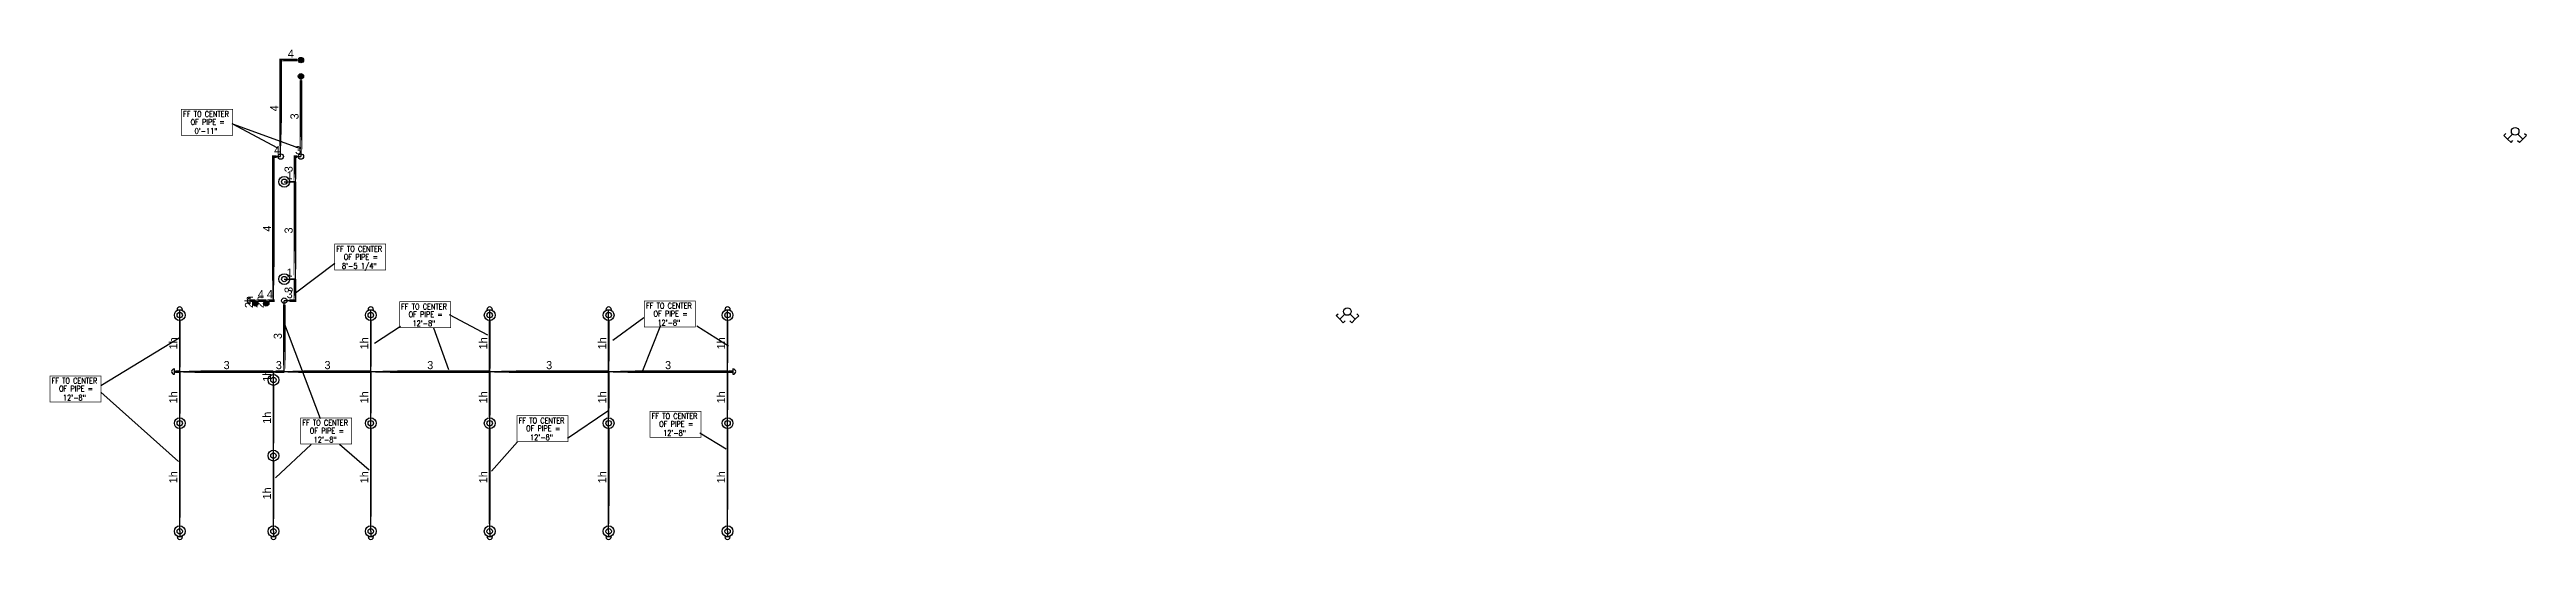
# Model space of a CAD drawing. Header units: inches. Extents: x -3169 to -419, y 63 to 607.
import ezdxf
from ezdxf.enums import TextEntityAlignment as Align

# ---------------------------------------------------------------- set-up
doc = ezdxf.new("R2010")
doc.units = ezdxf.units.IN
doc.header["$MEASUREMENT"] = 0
for name, color, linetype in [('Coordination', 1, 'Continuous'), ('HEADUP', 1, 'Continuous'), ('PIPEBL', 1, 'Continuous'), ('pipemn', 1, 'Continuous'), ('PIPESPC', 1, 'Continuous'), ('spk-cap', 1, 'Continuous'), ('spk-det_misc', 1, 'Continuous'), ('spk-pipedrop', 1, 'Continuous'), ('spk-piperise', 1, 'Continuous'), ('TIDYPIPE', 1, 'Continuous')]:
    doc.layers.add(name, color=color, linetype=linetype)
doc.styles.add('PDA1', font='ROMAND', dxfattribs={"width": 0.755})
doc.styles.add('PIPE', font='PIPE.SHX')

# ---------------------------------------------------------------- blocks, each defined once
blk = doc.blocks.new('deviceg')
at = {"linetype": 'Continuous'}
for p, q in [((-8.6, 8.6), (-12.5, 4.7)), ((-12.5, 4.7), (-10.4, 2.6)), ((-8.6, 8.6), (-4.7, 12.5)), ((-8.6, 8.6), (-3, 3)), ((-4.7, 12.5), (-2.6, 10.4)), ((4.6, 12.5), (2.5, 10.3)), ((3, 3), (8.6, 8.6)), ((8.6, 8.6), (4.6, 12.5)), ((8.6, 8.6), (12.5, 4.6)), ((12.5, 4.6), (10.3, 2.5))]:
    blk.add_line(p, q, dxfattribs=at)
blk.add_circle((0, 0), 4.22, dxfattribs=at)
blk = doc.blocks.new('drop')
blk.add_circle((0, 0), 3)
for points in [[(0, 3), (-2.5, -1.6), (-2.6, 1.4)], [(0, 3), (-2.5, -1.6), (2.5, -1.6)], [(2.5, -1.6), (0, 3), (2.6, 1.5)], [(2.5, -1.6), (-2.5, -1.6), (0, -3)]]:
    blk.add_solid(points)
blk = doc.blocks.new('SPRIG1')
for radius in [6, 3]:
    blk.add_circle((0, 0), radius)
blk = doc.blocks.new('rise')
blk.add_circle((0, 0), 3)
blk = doc.blocks.new('CAP')
blk.add_line((0, 3), (0, -3))
blk.add_arc((0, 0), 3, 270, 90)
blk = doc.blocks.new('PIPESPC')
at = {"layer": 'PIPESPC', "style": 'PIPE', "width": 0.9}
blk.add_attdef('SIZE', text='', height=9, dxfattribs=at).set_placement((0, 4), align=Align.CENTER)
at = {"layer": 'PIPESPC', "style": 'PIPE', "flags": 1}
blk.add_attdef('SCHED', (25.3, 3.9), '', height=9, dxfattribs=at)

msp = doc.modelspace()

# ---------------------------------------------------------------- linework, layer by layer
at = {"layer": 'Coordination'}
for p, q in [((-2915, 496.9), (-2965.9, 524.2)), ((-2890.9, 496.8), (-2965.2, 523.5)), ((-2895.7, 336.6), (-2851.9, 369.4)), ((-2681.9, 289.5), (-2724.5, 312.1)), ((-2543.4, 284), (-2508.9, 309.1)), ((-3024.8, 286), (-3111.5, 233.1)), ((-2907.6, 301.7), (-2868, 196.8)), ((-2807.7, 280.5), (-2779.1, 299.3)), ((-2725.4, 251.1), (-2742, 297.2)), ((-2510.1, 250.3), (-2490.1, 300.6)), ((-2450, 299.7), (-2415.1, 277.6)), ((-3025.5, 149.1), (-3111.6, 226)), ((-2548.9, 205), (-2593.7, 174.7)), ((-2917.7, 131), (-2878, 167.9)), ((-2813.7, 139.4), (-2846.6, 167.9)), ((-2678.1, 138.5), (-2649.1, 170.9)), ((-2417.6, 162.8), (-2446.6, 180.7))]:
    msp.add_line(p, q, dxfattribs=at)
at = {"layer": 'Coordination', "const_width": 0.75}
for points in [[(-3022.1, 540.2), (-3022.1, 511.3), (-2965.4, 511.3), (-2965.4, 540.2), (-3022.1, 540.2)], [(-2852, 390.5), (-2852, 361.7), (-2795.4, 361.7), (-2795.4, 390.5), (-2852, 390.5)], [(-2780.1, 326.5), (-2780.1, 297.7), (-2723.5, 297.7), (-2723.5, 326.5), (-2780.1, 326.5)], [(-2508.3, 327.3), (-2508.3, 298.4), (-2451.7, 298.4), (-2451.7, 327.3), (-2508.3, 327.3)], [(-3168.1, 244), (-3168.1, 215.2), (-3111.5, 215.2), (-3111.5, 244), (-3168.1, 244)], [(-2889.9, 197.4), (-2889.9, 168.5), (-2833.2, 168.5), (-2833.2, 197.4), (-2889.9, 197.4)], [(-2649.7, 200), (-2649.7, 171.1), (-2593.1, 171.1), (-2593.1, 200), (-2649.7, 200)], [(-2502, 204.9), (-2502, 176), (-2445.4, 176), (-2445.4, 204.9), (-2502, 204.9)]]:
    msp.add_lwpolyline(points, dxfattribs=at)
at = {"layer": 'PIPEBL'}
for p, q in [((-2908, 459.7), (-2896, 459.7)), ((-2908, 351.7), (-2896, 351.7)), ((-3024, 311.7), (-3024, 317.7)), ((-3024, 249), (-3024, 311.7)), ((-2812, 311.7), (-2812, 317.7)), ((-2812, 249), (-2812, 311.7)), ((-2680, 311.7), (-2680, 317.7)), ((-2680, 249), (-2680, 311.7)), ((-2548, 311.7), (-2548, 317.7)), ((-2548, 249), (-2548, 311.7)), ((-2416, 311.7), (-2416, 317.7)), ((-2416, 249), (-2416, 311.7)), ((-3024, 191.7), (-3024, 249)), ((-2920, 239.7), (-2920, 249)), ((-2812, 191.7), (-2812, 249)), ((-2680, 191.7), (-2680, 249)), ((-2548, 191.7), (-2548, 249)), ((-2416, 191.7), (-2416, 249)), ((-2920, 155.7), (-2920, 239.7)), ((-3024, 71.7), (-3024, 191.7)), ((-2812, 71.7), (-2812, 191.7)), ((-2680, 71.7), (-2680, 191.7)), ((-2548, 71.7), (-2548, 191.7)), ((-2416, 71.7), (-2416, 191.7)), ((-2920, 71.7), (-2920, 155.7)), ((-3024, 71.7), (-3024, 65.7)), ((-2920, 71.7), (-2920, 65.7)), ((-2812, 71.7), (-2812, 65.7)), ((-2680, 71.7), (-2680, 65.7)), ((-2548, 71.7), (-2548, 65.7)), ((-2416, 71.7), (-2416, 65.7))]:
    msp.add_line(p, q, dxfattribs=at)
at = {"layer": 'pipemn', "color": 5}
for p, q in [((-2912, 487.7), (-2912, 594.8)), ((-2889.5, 594.8), (-2912, 594.8)), ((-2920, 327.7), (-2920, 487.7)), ((-2920, 487.7), (-2912, 487.7)), ((-2940, 327.7), (-2946, 327.7)), ((-2940, 327.7), (-2928, 327.7)), ((-2940, 327.7), (-2940, 324.7)), ((-2928, 327.7), (-2920, 327.7)), ((-2928, 327.7), (-2928, 324.7))]:
    msp.add_line(p, q, dxfattribs=at)
at = {"layer": 'pipemn'}
for p, q in [((-2889.5, 576.8), (-2889.5, 487.7)), ((-2896, 487.7), (-2889.5, 487.7)), ((-2896, 487.7), (-2896, 459.7)), ((-2896, 459.7), (-2896, 351.7)), ((-2896, 351.7), (-2896, 327.7)), ((-2896, 327.7), (-2908, 327.7)), ((-2908, 249), (-2908, 327.7)), ((-3030, 249), (-3024, 249)), ((-3024, 249), (-2920, 249)), ((-2920, 249), (-2908, 249)), ((-2908, 249), (-2812, 249)), ((-2812, 249), (-2680, 249)), ((-2680, 249), (-2548, 249)), ((-2548, 249), (-2416, 249)), ((-2416, 249), (-2410, 249))]:
    msp.add_line(p, q, dxfattribs=at)
at = {"layer": 'TIDYPIPE', "color": 1}
for points, const_width in [([(-2913.5, 594.8), (-2894, 594.8)], 3), ([(-2912, 492.2), (-2912, 596.3)], 3), ([(-2889.5, 492.2), (-2889.5, 572.3)], 3), ([(-2921.5, 487.7), (-2916.5, 487.7)], 3), ([(-2920, 326.2), (-2920, 489.2)], 3), ([(-2897.5, 487.7), (-2894, 487.7)], 3), ([(-2896, 459.7), (-2896, 489.2)], 3), ([(-2902, 459.7), (-2896, 459.7)], 2), ([(-2896, 351.7), (-2896, 459.7)], 3), ([(-2902, 351.7), (-2896, 351.7)], 2), ([(-2896, 326.2), (-2896, 351.7)], 3), ([(-3024, 249), (-3024, 305.7)], 2), ([(-2946, 327.7), (-2940, 327.7)], 3), ([(-2940, 327.7), (-2928, 327.7)], 3), ([(-2928, 327.7), (-2918.5, 327.7)], 3), ([(-2908, 249), (-2908, 323.2)], 3), ([(-2903.5, 327.7), (-2894.5, 327.7)], 3), ([(-2812, 249), (-2812, 305.7)], 2), ([(-2680, 249), (-2680, 305.7)], 2), ([(-2548, 249), (-2548, 305.7)], 2), ([(-2416, 249), (-2416, 305.7)], 2), ([(-3030, 249), (-3024, 249)], 3), ([(-3024, 249), (-2920, 249)], 3), ([(-3024, 197.7), (-3024, 249)], 2), ([(-2920, 249), (-2908, 249)], 3), ([(-2920, 245.7), (-2920, 249)], 2), ([(-2908, 249), (-2812, 249)], 3), ([(-2812, 249), (-2680, 249)], 3), ([(-2812, 197.7), (-2812, 249)], 2), ([(-2680, 249), (-2548, 249)], 3), ([(-2680, 197.7), (-2680, 249)], 2), ([(-2548, 249), (-2416, 249)], 3), ([(-2548, 197.7), (-2548, 249)], 2), ([(-2416, 249), (-2410, 249)], 3), ([(-2416, 197.7), (-2416, 249)], 2), ([(-2920, 161.7), (-2920, 233.7)], 2), ([(-3024, 77.7), (-3024, 185.7)], 2), ([(-2812, 77.7), (-2812, 185.7)], 2), ([(-2680, 77.7), (-2680, 185.7)], 2), ([(-2548, 77.7), (-2548, 185.7)], 2), ([(-2416, 77.7), (-2416, 185.7)], 2), ([(-2920, 77.7), (-2920, 149.7)], 2)]:
    msp.add_lwpolyline(points, close=True, dxfattribs=dict(at, const_width=const_width))

# ---------------------------------------------------------------- block references
at = {"layer": 'HEADUP'}
for p in [(-2908, 459.7), (-2908, 351.7), (-3024, 311.7), (-2812, 311.7), (-2680, 311.7), (-2548, 311.7), (-2416, 311.7), (-2920, 239.7), (-3024, 191.7), (-2812, 191.7), (-2680, 191.7), (-2548, 191.7), (-2416, 191.7), (-2920, 155.7), (-3024, 71.7), (-2920, 71.7), (-2812, 71.7), (-2680, 71.7), (-2548, 71.7), (-2416, 71.7)]:
    msp.add_blockref('SPRIG1', p, dxfattribs=at)
at = {"layer": 'PIPESPC'}
ref = msp.add_blockref('PIPESPC', (-2900.7, 594.8), dxfattribs=at)
ref.add_attrib('SIZE', '4', dxfattribs={"color": 0, "height": 9, "style": 'PIPE'}).set_placement((-2900.7, 594.8), align=Align.BOTTOM_CENTER)
ref = msp.add_blockref('PIPESPC', (-2912, 541.3), dxfattribs=dict(at, rotation=89.99999999998249))
ref.add_attrib('SIZE', '4', dxfattribs={"color": 0, "height": 9, "rotation": 90, "style": 'PIPE'}).set_placement((-2912, 541.3), align=Align.BOTTOM_CENTER)
ref = msp.add_blockref('PIPESPC', (-2889.5, 532.3), dxfattribs=dict(at, rotation=90))
ref.add_attrib('SIZE', '3', dxfattribs={"color": 0, "height": 9, "rotation": 90, "style": 'PIPE'}).set_placement((-2889.5, 532.3), align=Align.BOTTOM_CENTER)
ref = msp.add_blockref('PIPESPC', (-2916, 487.7), dxfattribs=at)
ref.add_attrib('SIZE', '4', dxfattribs={"color": 0, "height": 9, "style": 'PIPE'}).set_placement((-2916, 487.7), align=Align.BOTTOM_CENTER)
ref = msp.add_blockref('PIPESPC', (-2892.7, 487.7), dxfattribs=at)
ref.add_attrib('SIZE', '3', dxfattribs={"color": 0, "height": 9, "style": 'PIPE'}).set_placement((-2892.7, 487.7), align=Align.BOTTOM_CENTER)
ref = msp.add_blockref('PIPESPC', (-2896, 473.7), dxfattribs=dict(at, rotation=90))
ref.add_attrib('SIZE', '3', dxfattribs={"color": 0, "height": 9, "rotation": 90, "style": 'PIPE'}).set_placement((-2896, 473.7), align=Align.BOTTOM_CENTER)
ref = msp.add_blockref('PIPESPC', (-2902, 459.7), dxfattribs=at)
ref.add_attrib('SIZE', '1', dxfattribs={"color": 0, "height": 9, "style": 'PIPE'}).set_placement((-2902, 459.7), align=Align.BOTTOM_CENTER)
ref = msp.add_blockref('PIPESPC', (-2920, 407.7), dxfattribs=dict(at, rotation=90))
ref.add_attrib('SIZE', '4', dxfattribs={"color": 0, "height": 9, "rotation": 90, "style": 'PIPE'}).set_placement((-2920, 407.7), align=Align.BOTTOM_CENTER)
ref = msp.add_blockref('PIPESPC', (-2896, 405.7), dxfattribs=dict(at, rotation=90))
ref.add_attrib('SIZE', '3', dxfattribs={"color": 0, "height": 9, "rotation": 90, "style": 'PIPE'}).set_placement((-2896, 405.7), align=Align.BOTTOM_CENTER)
ref = msp.add_blockref('PIPESPC', (-2902, 351.7), dxfattribs=at)
ref.add_attrib('SIZE', '1', dxfattribs={"color": 0, "height": 9, "style": 'PIPE'}).set_placement((-2902, 351.7), align=Align.BOTTOM_CENTER)
ref = msp.add_blockref('PIPESPC', (-2940, 326.2), dxfattribs=dict(at, rotation=90))
ref.add_attrib('SIZE', '2h', dxfattribs={"color": 0, "height": 9, "rotation": 90, "style": 'PIPE'}).set_placement((-2940, 326.2), align=Align.BOTTOM_CENTER)
ref = msp.add_blockref('PIPESPC', (-2928, 326.2), dxfattribs=dict(at, rotation=90))
ref.add_attrib('SIZE', '2h', dxfattribs={"color": 0, "height": 9, "rotation": 90, "style": 'PIPE'}).set_placement((-2928, 326.2), align=Align.BOTTOM_CENTER)
ref = msp.add_blockref('PIPESPC', (-2934, 327.7), dxfattribs=at)
ref.add_attrib('SIZE', '4', dxfattribs={"color": 0, "height": 9, "style": 'PIPE'}).set_placement((-2934, 327.7), align=Align.BOTTOM_CENTER)
ref = msp.add_blockref('PIPESPC', (-2924, 327.7), dxfattribs=at)
ref.add_attrib('SIZE', '4', dxfattribs={"color": 0, "height": 9, "style": 'PIPE'}).set_placement((-2924, 327.7), align=Align.BOTTOM_CENTER)
ref = msp.add_blockref('PIPESPC', (-2896, 339.7), dxfattribs=dict(at, rotation=90))
ref.add_attrib('SIZE', '3', dxfattribs={"color": 0, "height": 9, "rotation": 90, "style": 'PIPE'}).set_placement((-2896, 339.7), align=Align.BOTTOM_CENTER)
ref = msp.add_blockref('PIPESPC', (-2902, 327.7), dxfattribs=at)
ref.add_attrib('SIZE', '3', dxfattribs={"color": 0, "height": 9, "style": 'PIPE'}).set_placement((-2902, 327.7), align=Align.BOTTOM_CENTER)
ref = msp.add_blockref('PIPESPC', (-3024, 280.4), dxfattribs=dict(at, rotation=90))
ref.add_attrib('SIZE', '1h', dxfattribs={"color": 0, "height": 9, "rotation": 90, "style": 'PIPE'}).set_placement((-3024, 280.4), align=Align.BOTTOM_CENTER)
ref = msp.add_blockref('PIPESPC', (-2908, 288.4), dxfattribs=dict(at, rotation=90))
ref.add_attrib('SIZE', '3', dxfattribs={"color": 0, "height": 9, "rotation": 90, "style": 'PIPE'}).set_placement((-2908, 288.4), align=Align.BOTTOM_CENTER)
ref = msp.add_blockref('PIPESPC', (-2812, 280.4), dxfattribs=dict(at, rotation=90))
ref.add_attrib('SIZE', '1h', dxfattribs={"color": 0, "height": 9, "rotation": 90, "style": 'PIPE'}).set_placement((-2812, 280.4), align=Align.BOTTOM_CENTER)
ref = msp.add_blockref('PIPESPC', (-2680, 280.4), dxfattribs=dict(at, rotation=90))
ref.add_attrib('SIZE', '1h', dxfattribs={"color": 0, "height": 9, "rotation": 90, "style": 'PIPE'}).set_placement((-2680, 280.4), align=Align.BOTTOM_CENTER)
ref = msp.add_blockref('PIPESPC', (-2548, 280.4), dxfattribs=dict(at, rotation=90))
ref.add_attrib('SIZE', '1h', dxfattribs={"color": 0, "height": 9, "rotation": 90, "style": 'PIPE'}).set_placement((-2548, 280.4), align=Align.BOTTOM_CENTER)
ref = msp.add_blockref('PIPESPC', (-2416, 280.4), dxfattribs=dict(at, rotation=90))
ref.add_attrib('SIZE', '1h', dxfattribs={"color": 0, "height": 9, "rotation": 90, "style": 'PIPE'}).set_placement((-2416, 280.4), align=Align.BOTTOM_CENTER)
ref = msp.add_blockref('PIPESPC', (-2972, 249), dxfattribs=at)
ref.add_attrib('SIZE', '3', dxfattribs={"color": 0, "height": 9, "style": 'PIPE'}).set_placement((-2972, 249), align=Align.BOTTOM_CENTER)
ref = msp.add_blockref('PIPESPC', (-2920, 244.4), dxfattribs=dict(at, rotation=90))
ref.add_attrib('SIZE', '1h', dxfattribs={"color": 0, "height": 9, "rotation": 90, "style": 'PIPE'}).set_placement((-2920, 244.4), align=Align.BOTTOM_CENTER)
ref = msp.add_blockref('PIPESPC', (-2914, 249), dxfattribs=at)
ref.add_attrib('SIZE', '3', dxfattribs={"color": 0, "height": 9, "style": 'PIPE'}).set_placement((-2914, 249), align=Align.BOTTOM_CENTER)
ref = msp.add_blockref('PIPESPC', (-2860, 249), dxfattribs=at)
ref.add_attrib('SIZE', '3', dxfattribs={"color": 0, "height": 9, "style": 'PIPE'}).set_placement((-2860, 249), align=Align.BOTTOM_CENTER)
ref = msp.add_blockref('PIPESPC', (-2746, 249), dxfattribs=at)
ref.add_attrib('SIZE', '3', dxfattribs={"color": 0, "height": 9, "style": 'PIPE'}).set_placement((-2746, 249), align=Align.BOTTOM_CENTER)
ref = msp.add_blockref('PIPESPC', (-2614, 249), dxfattribs=at)
ref.add_attrib('SIZE', '3', dxfattribs={"color": 0, "height": 9, "style": 'PIPE'}).set_placement((-2614, 249), align=Align.BOTTOM_CENTER)
ref = msp.add_blockref('PIPESPC', (-2482, 249), dxfattribs=at)
ref.add_attrib('SIZE', '3', dxfattribs={"color": 0, "height": 9, "style": 'PIPE'}).set_placement((-2482, 249), align=Align.BOTTOM_CENTER)
ref = msp.add_blockref('PIPESPC', (-3024, 220.4), dxfattribs=dict(at, rotation=90))
ref.add_attrib('SIZE', '1h', dxfattribs={"color": 0, "height": 9, "rotation": 90, "style": 'PIPE'}).set_placement((-3024, 220.4), align=Align.BOTTOM_CENTER)
ref = msp.add_blockref('PIPESPC', (-2812, 220.4), dxfattribs=dict(at, rotation=90))
ref.add_attrib('SIZE', '1h', dxfattribs={"color": 0, "height": 9, "rotation": 90, "style": 'PIPE'}).set_placement((-2812, 220.4), align=Align.BOTTOM_CENTER)
ref = msp.add_blockref('PIPESPC', (-2680, 220.4), dxfattribs=dict(at, rotation=90))
ref.add_attrib('SIZE', '1h', dxfattribs={"color": 0, "height": 9, "rotation": 90, "style": 'PIPE'}).set_placement((-2680, 220.4), align=Align.BOTTOM_CENTER)
ref = msp.add_blockref('PIPESPC', (-2548, 220.4), dxfattribs=dict(at, rotation=90))
ref.add_attrib('SIZE', '1h', dxfattribs={"color": 0, "height": 9, "rotation": 90, "style": 'PIPE'}).set_placement((-2548, 220.4), align=Align.BOTTOM_CENTER)
ref = msp.add_blockref('PIPESPC', (-2416, 220.4), dxfattribs=dict(at, rotation=90))
ref.add_attrib('SIZE', '1h', dxfattribs={"color": 0, "height": 9, "rotation": 90, "style": 'PIPE'}).set_placement((-2416, 220.4), align=Align.BOTTOM_CENTER)
ref = msp.add_blockref('PIPESPC', (-2920, 197.7), dxfattribs=dict(at, rotation=90))
ref.add_attrib('SIZE', '1h', dxfattribs={"color": 0, "height": 9, "rotation": 90, "style": 'PIPE'}).set_placement((-2920, 197.7), align=Align.BOTTOM_CENTER)
ref = msp.add_blockref('PIPESPC', (-3024, 131.7), dxfattribs=dict(at, rotation=90))
ref.add_attrib('SIZE', '1h', dxfattribs={"color": 0, "height": 9, "rotation": 90, "style": 'PIPE'}).set_placement((-3024, 131.7), align=Align.BOTTOM_CENTER)
ref = msp.add_blockref('PIPESPC', (-2812, 131.7), dxfattribs=dict(at, rotation=90))
ref.add_attrib('SIZE', '1h', dxfattribs={"color": 0, "height": 9, "rotation": 90, "style": 'PIPE'}).set_placement((-2812, 131.7), align=Align.BOTTOM_CENTER)
ref = msp.add_blockref('PIPESPC', (-2680, 131.7), dxfattribs=dict(at, rotation=90))
ref.add_attrib('SIZE', '1h', dxfattribs={"color": 0, "height": 9, "rotation": 90, "style": 'PIPE'}).set_placement((-2680, 131.7), align=Align.BOTTOM_CENTER)
ref = msp.add_blockref('PIPESPC', (-2548, 131.7), dxfattribs=dict(at, rotation=90))
ref.add_attrib('SIZE', '1h', dxfattribs={"color": 0, "height": 9, "rotation": 90, "style": 'PIPE'}).set_placement((-2548, 131.7), align=Align.BOTTOM_CENTER)
ref = msp.add_blockref('PIPESPC', (-2416, 131.7), dxfattribs=dict(at, rotation=90))
ref.add_attrib('SIZE', '1h', dxfattribs={"color": 0, "height": 9, "rotation": 90, "style": 'PIPE'}).set_placement((-2416, 131.7), align=Align.BOTTOM_CENTER)
ref = msp.add_blockref('PIPESPC', (-2920, 113.7), dxfattribs=dict(at, rotation=90))
ref.add_attrib('SIZE', '1h', dxfattribs={"color": 0, "height": 9, "rotation": 90, "style": 'PIPE'}).set_placement((-2920, 113.7), align=Align.BOTTOM_CENTER)
at = {"layer": 'spk-cap'}
for p, rotation in [((-2946, 327.7), 180.0000000000556), ((-3024, 317.7), 90.00000000002758), ((-2812, 317.7), 90.00000000002773), ((-2680, 317.7), 90.00000000002773), ((-2548, 317.7), 90.00000000002773), ((-2416, 317.7), 90.00000000002773), ((-3030, 249), 180.0000000000556), ((-3024, 65.7), 270.0000000000834), ((-2920, 65.7), 270.0000000000834), ((-2812, 65.7), 270.0000000000834), ((-2680, 65.7), 270.0000000000834), ((-2548, 65.7), 270.0000000000834), ((-2416, 65.7), 270.0000000000834)]:
    msp.add_blockref('CAP', p, dxfattribs=dict(at, rotation=rotation))
msp.add_blockref('CAP', (-2410, 249), dxfattribs=at)
at = {"layer": 'spk-det_misc', "rotation": 180}
for p in [(-432, 515.7), (-1728, 315.7)]:
    msp.add_blockref('deviceg', p, dxfattribs=at)
at = {"layer": 'spk-pipedrop'}
msp.add_blockref('drop', (-2889.5, 594.8), dxfattribs=at)
for p, rotation in [((-2889.5, 576.8), 90.00000000002773), ((-2940, 324.7), 270.0000000000834), ((-2928, 324.7), 270.0000000000834)]:
    msp.add_blockref('drop', p, dxfattribs=dict(at, rotation=rotation))
at = {"layer": 'spk-piperise'}
for p, rotation in [((-2912, 487.7), 270.0000000000661), ((-2889.5, 487.7), 270.0000000000661), ((-2908, 327.7), 180.0000000000556)]:
    msp.add_blockref('rise', p, dxfattribs=dict(at, rotation=rotation))

# ---------------------------------------------------------------- texts
at = {"layer": 'Coordination', "style": 'PDA1', "width": 0.755}
for s, p in [('FF TO CENTER', (-3020.2, 531.7)), ('OF PIPE = ', (-3011.9, 522.9)), ('0\'-11"', (-3007.5, 513)), ('FF TO CENTER', (-2850.2, 382.1)), ('8\'-5 1/4"', (-2843.9, 363.1)), ('OF PIPE = ', (-2841.9, 373.2)), ('FF TO CENTER', (-2778.3, 318.1)), ('OF PIPE = ', (-2770, 309.3)), ('12\'-8"', (-2765.6, 299.4)), ('FF TO CENTER', (-2506.5, 318.9)), ('OF PIPE = ', (-2498.2, 310)), ('12\'-8"', (-2493.8, 300.1)), ('FF TO CENTER', (-3166.3, 235.6)), ('OF PIPE = ', (-3158, 226.8)), ('12\'-8"', (-3153.6, 216.9)), ('FF TO CENTER', (-2888, 189)), ('FF TO CENTER', (-2647.8, 191.5)), ('FF TO CENTER', (-2500.2, 196.4)), ('OF PIPE = ', (-2491.9, 187.6)), ('OF PIPE = ', (-2879.7, 180.1)), ('12\'-8"', (-2875.3, 170.2)), ('OF PIPE = ', (-2639.6, 182.7)), ('12\'-8"', (-2635.2, 172.8)), ('12\'-8"', (-2487.5, 177.7))]:
    msp.add_text(s, height=6.3, dxfattribs=at).set_placement(p)

doc.saveas('drawing.dxf')
